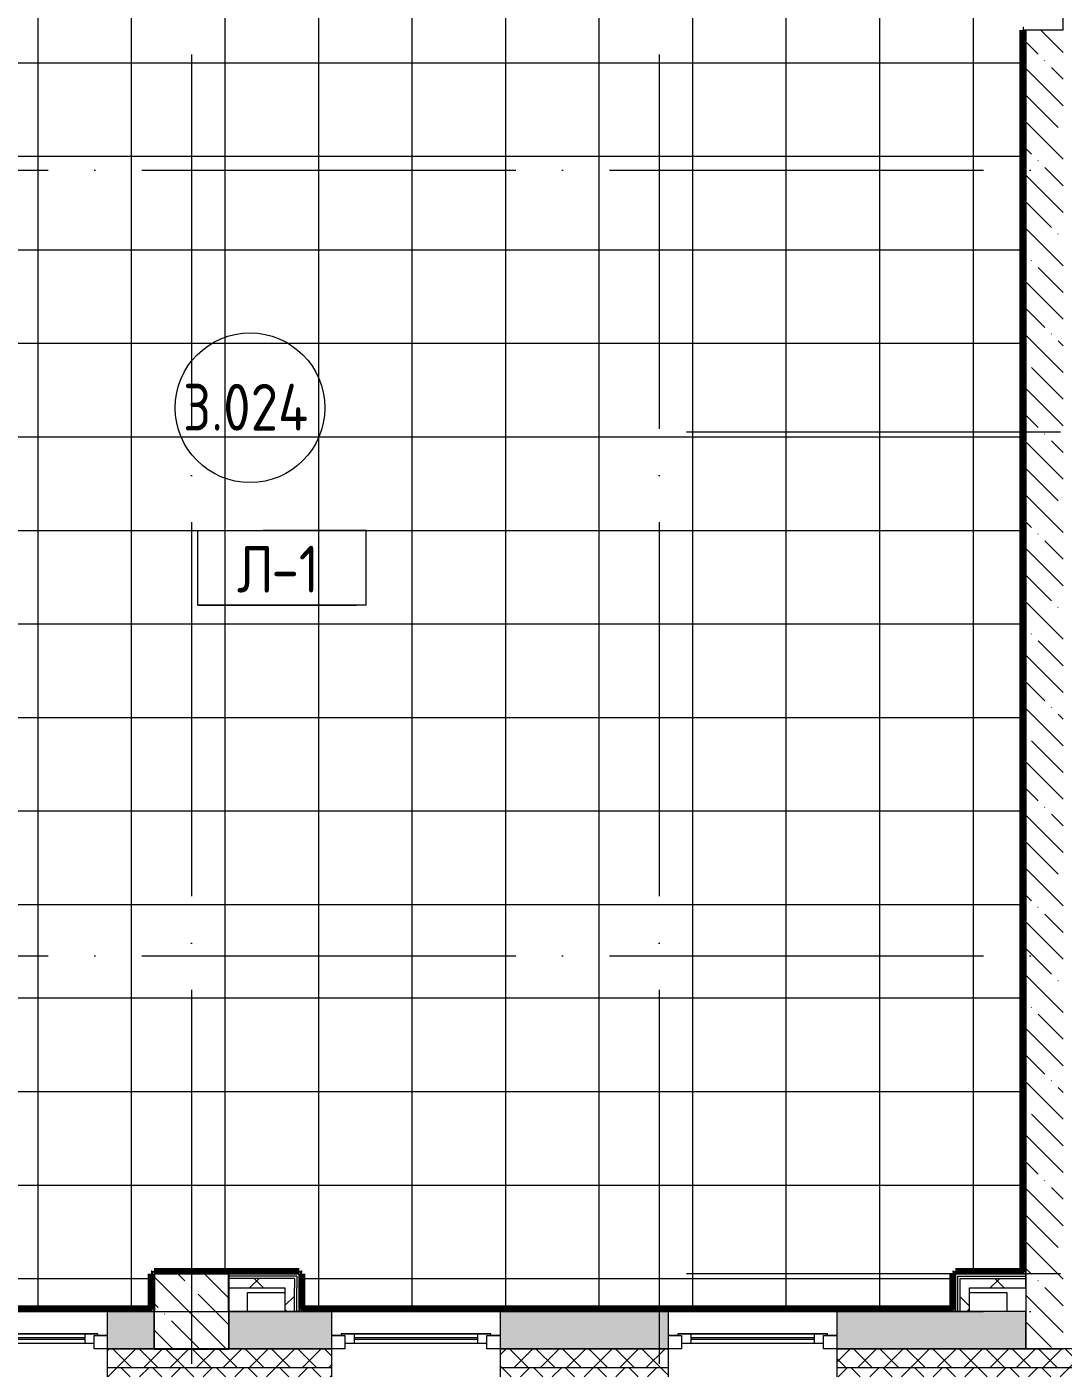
# Model space of a CAD drawing. Header units: millimetres. Extents: x 97 to 215964, y -4577 to 60645.
# Drawn here: x 154618 to 160158, y 26095 to 33292 of the extents above; entities that cross this region are included whole.
import ezdxf

# ---------------------------------------------------------------- set-up
doc = ezdxf.new("R2010")
doc.units = ezdxf.units.MM
doc.linetypes.add('ADSK_Линия сетки', pattern=[2500, 2000, -250, 0, -250])
for name, color, linetype, lineweight in [('A-AREA-____-IDEN', 2, 'Continuous', 20), ('A-FLOR-____-IDEN', 11, 'Continuous', 20), ('A-FLOR-____-OTLN', 192, 'Continuous', 9), ('A-FLOR-____-PATT', 8, 'Continuous', 9), ('A-GLAZ-____-MCUT', 151, 'Continuous', 9), ('A-GLAZ-____-OTLN', 151, 'Continuous', 9), ('A-WALL-____-MCUT', 113, 'Continuous', 9), ('A-WALL-____-PATT', 111, 'Continuous', 9), ('A-WALL-FNSH-MCUT', 113, 'Continuous', 9), ('I-WALL-____-OTLN', 2, 'Continuous', 9), ('S-COLS-____-MCUT', 52, 'Continuous', 9), ('S-COLS-____-OTLN', 52, 'Continuous', 9), ('S-GRID-____-OTLN', 1, 'Continuous', 9)]:
    doc.layers.add(name, color=color, linetype=linetype, lineweight=lineweight)
doc.styles.add('GOST Common', font='GOST_Common.ttf', dxfattribs={"width": 0.9, "height": 250})
pattern_1 = [(135, (0, 0), (-142.5612, -142.5612), []), (135, (142.56, 0), (-142.5612, -142.5612), [252.016, -50.403, 3.353, -47.05])]
pattern_2 = [(45, (0, 0), (-141.42136, 141.42136), []), (135, (0, 0), (-141.42136, -141.42136), [])]

# ---------------------------------------------------------------- blocks, each defined once
blk = doc.blocks.new('Окно_СКБ_1Ст1 - 120_Окно_СКБ_1Ст_900_ОК3л-29018692-О_АИ_ПП_8_400_Целиком')
at = {"layer": 'A-GLAZ-____-MCUT', "color": 90}
for p, q in [((-450, -195), (-450, -125)), ((-450, -125), (-380, -125)), ((-380, -125), (-380, -195)), ((380, -195), (380, -125)), ((380, -125), (450, -125)), ((450, -125), (450, -195)), ((-380, -195), (-450, -195)), ((-380, -195), (-400, -195)), ((-400, -195), (-400, -205)), ((-400, -205), (400, -205)), ((400, -205), (-400, -205)), ((380, -155), (-380, -155)), ((-380, -155), (-380, -195)), ((-330, -205), (-330, -155)), ((330, -205), (330, -155)), ((380, -195), (380, -155)), ((450, -195), (380, -195)), ((400, -195), (380, -195)), ((400, -205), (400, -195))]:
    blk.add_line(p, q, dxfattribs=at)
at = {"layer": 'A-GLAZ-____-MCUT', "color": 10, "lineweight": 5}
for p, q in [((-330, -175), (330, -175)), ((330, -185), (-330, -185))]:
    blk.add_line(p, q, dxfattribs=at)
at = {"layer": 'A-GLAZ-____-OTLN', "color": 10, "lineweight": 5}
for p, q in [((-450, -195), (-400, -195)), ((400, -195), (450, -195))]:
    blk.add_line(p, q, dxfattribs=at)
blk = doc.blocks.new('Окно_СКБ_1Ст1 - 120_Окно_СКБ_1Ст_900_ОК6Л-29019242-О_АИ_ПП_8_400_Целиком')
at = {"layer": 'A-GLAZ-____-MCUT', "color": 90}
for p, q in [((-450, -195), (-450, -125)), ((-450, -125), (-380, -125)), ((-380, -125), (-380, -195)), ((380, -195), (380, -125)), ((380, -125), (450, -125)), ((450, -125), (450, -195)), ((-380, -195), (-450, -195)), ((-380, -195), (-400, -195)), ((-400, -195), (-400, -205)), ((-400, -205), (400, -205)), ((400, -205), (-400, -205)), ((380, -155), (-380, -155)), ((-380, -155), (-380, -195)), ((-330, -205), (-330, -155)), ((330, -205), (330, -155)), ((380, -195), (380, -155)), ((450, -195), (380, -195)), ((400, -195), (380, -195)), ((400, -205), (400, -195))]:
    blk.add_line(p, q, dxfattribs=at)
at = {"layer": 'A-GLAZ-____-MCUT', "color": 10, "lineweight": 5}
for p, q in [((-330, -175), (330, -175)), ((330, -185), (-330, -185))]:
    blk.add_line(p, q, dxfattribs=at)
at = {"layer": 'A-GLAZ-____-OTLN', "color": 10, "lineweight": 5}
for p, q in [((-450, -195), (-400, -195)), ((400, -195), (450, -195))]:
    blk.add_line(p, q, dxfattribs=at)
blk = doc.blocks.new('Окно_СКБ_2Ст1 - Окно_СКБ_2Ст_2700_ОК9Л-29019189-О_АИ_ПП_8_400_Целиком')
at = {"layer": 'A-GLAZ-____-MCUT', "color": 90}
for p, q in [((-1350, -195), (-1350, -125)), ((-1350, -125), (-1280, -125)), ((-1280, -125), (-1280, -195)), ((-520, -195), (-520, -125)), ((-520, -125), (-450, -125)), ((-450, -125), (-450, -195)), ((1280, -195), (1280, -125)), ((1280, -125), (1350, -125)), ((1350, -125), (1350, -195)), ((-1280, -195), (-1350, -195)), ((-1280, -195), (-1300, -195)), ((-1300, -195), (-1300, -205)), ((-1300, -205), (-500, -205)), ((-500, -205), (-1300, -205)), ((-520, -155), (-1280, -155)), ((-1280, -155), (-1280, -195)), ((-1230, -205), (-1230, -155)), ((-570, -205), (-570, -155)), ((-520, -195), (-520, -155)), ((-450, -195), (-520, -195)), ((-500, -195), (-520, -195)), ((-500, -205), (-500, -195)), ((1350, -195), (1280, -195))]:
    blk.add_line(p, q, dxfattribs=at)
at = {"layer": 'A-GLAZ-____-MCUT', "color": 10, "lineweight": 5}
for p, q in [((-1230, -175), (-570, -175)), ((-570, -185), (-1230, -185)), ((1280, -155), (-450, -155)), ((1280, -165), (-450, -165))]:
    blk.add_line(p, q, dxfattribs=at)
at = {"layer": 'A-GLAZ-____-OTLN', "color": 10, "lineweight": 5}
for p, q in [((-1350, -195), (-1300, -195)), ((-500, -195), (1350, -195))]:
    blk.add_line(p, q, dxfattribs=at)
blk = doc.blocks.new('0083_СОШ675_АР_R22_rvt-1-О_АИ_ПП_8_400_Целиком')
at = {"layer": 'A-WALL-____-PATT', "lineweight": 5}
h = blk.add_hatch(dxfattribs=at)
h.set_pattern_fill('FP_8', color=10, style=0, pattern_type=2)
h.set_pattern_definition(pattern_1)
h.paths.add_polyline_path([(101356.3, 26225.1), (101360, 26225.1), (101360, 33275), (101160, 33275), (101160, 26225.1)])
h.paths.add_polyline_path([(101360, 34915), (101360, 36100), (101160, 36100), (101160, 34915)])
h = blk.add_hatch(dxfattribs=at)
h.set_pattern_fill('FP_17', color=252, style=0, pattern_type=2)
h.set_pattern_definition(pattern_2)
h.paths.add_polyline_path([(97200.1, 26550), (97250.1, 26550), (97250.1, 26600), (96900, 26600), (96900, 26550), (96954.2, 26550)])
h = blk.add_hatch(dxfattribs=at)
h.set_pattern_fill('FP_17', color=252, style=0, pattern_type=2)
h.set_pattern_definition(pattern_2)
h.paths.add_polyline_path([(101160, 26550), (101160, 26600), (100810, 26600), (100810, 26550), (100860, 26550)])
h = blk.add_hatch(dxfattribs=at)
h.set_pattern_fill('FP_17', color=252, style=0, pattern_type=2)
h.set_pattern_definition(pattern_2)
h.paths.add_polyline_path([(97250.1, 26425), (97250.1, 26550), (97200.1, 26550), (97200.1, 26425)])
h = blk.add_hatch(dxfattribs=at)
h.set_pattern_fill('FP_17', color=252, style=0, pattern_type=2)
h.set_pattern_definition(pattern_2)
h.paths.add_polyline_path([(100860, 26425), (100860, 26550), (100810, 26550), (100810, 26425)])
h = blk.add_hatch(dxfattribs=at)
h.set_pattern_fill('FP_69', color=10, style=0, pattern_type=2)
h.set_pattern_definition([(50, (0, 0), (364.3679, -31.8783), [38.1, -419.1]), (355, (0, 0), (-70.4859, 382.1133), [30.48, -335.28]), (100.451, (30.36, -2.66), (293.885, 350.2334), [32.38, -356.18]), (46.184, (0, 101.6), (542.1585, -84.0858), [57.15, -628.65]), (96.636, (45.2, 94.6), (474.805, 494.8554), [48.57, -534.27]), (351.184, (0, 101.6), (474.8102, 494.85), [45.72, -502.92]), (21, (50.8, 76.2), (303.2285, -204.5305), [38.1, -419.1]), (326, (50.8, 76.2), (123.6039, 368.376), [30.48, -335.28]), (71.451, (76.07, 59.16), (426.8341, 163.8427), [32.38, -356.18]), (37.5, (0, 0), (6.17665, 169.11015), [16.764, -314.452, 16.764, -323.596, -336.55]), (37.5, (0, 0), (6.17665, 169.11015), [-671.576, 16.764, -319.786]), (7.5, (0, 0), (133.63888, 200.3615), [16.764, -177.292, 16.764, -306.832, -128.27]), (7.5, (0, 0), (133.63888, 200.3615), [-517.652, 16.764, -111.506]), (327.5, (-113.28, 0), (271.18182, -11.45836), [16.764, -110.236, 16.764, -379.476, -525.78]), (327.5, (-113.28, 0), (271.18182, -11.45836), [-523.24, 16.764, -509.016]), (317.5, (-164.08, 0), (296.2585, 50.85285), [16.764, -148.336, 16.764, -246.38, -373.38]), (317.5, (-164.08, 0), (296.2585, 50.85285), [-428.244, 16.764, -356.616])])
h.paths.add_polyline_path([(101160, 26225), (101160, 26425), (100150, 26425), (100150, 26225)])
h.paths.add_polyline_path([(96900, 26225), (97450, 26225), (97450, 26425), (96900, 26425)])
h.paths.add_polyline_path([(96500, 26225), (96500, 26425), (96250, 26425), (96250, 26225), (96325.3, 26225)])
h.paths.add_polyline_path([(98840.8, 26225), (99250, 26225), (99250, 26425), (98350, 26425), (98350, 26225)])
h.paths.add_polyline_path([(93550, 26225), (93550, 26425), (92750, 26425), (92750, 26225)])
h.paths.add_polyline_path([(91450, 26225), (91450, 26425), (90550, 26425), (90550, 26225), (91294.2, 26225)])
h.paths.add_polyline_path([(89650, 26225), (89650, 26425), (88850, 26425), (88850, 26225)])
h.paths.add_polyline_path([(85750, 26225), (85750, 26425), (84250, 26425), (84250, 26225), (85005.4, 26225)])
h.paths.add_polyline_path([(83350, 26225), (83350, 26425), (83150, 26425), (83150, 26225)])
h.paths.add_polyline_path([(82450, 26225), (82750, 26225), (82750, 26425), (82450, 26425)])
h.paths.add_polyline_path([(81232.2, 26225), (81550, 26225), (81550, 26425), (80300, 26425), (80300, 26225)])
h.paths.add_polyline_path([(75000, 26225), (75850, 26225), (75850, 26425), (75000, 26425)])
h.paths.add_polyline_path([(74600, 26225), (74600, 26425), (74200, 26425), (74200, 26225)])
h.paths.add_polyline_path([(73056.7, 26225), (73300, 26225), (73300, 26425), (71850, 26425), (71850, 26225), (72427.8, 26225)])
h.paths.add_polyline_path([(70150, 26225), (70150, 26425), (69700, 26425), (69700, 26225), (69912.3, 26225)])
h = blk.add_hatch(dxfattribs=at)
h.set_pattern_fill('FP_16', color=10, style=0, pattern_type=2)
h.set_pattern_definition([(45, (0, 0), (-70.71068, 70.71068), []), (135, (0, 0), (-70.71068, -70.71068), [])])
h.paths.add_polyline_path([(104600, 26125.1), (104700, 26225.1), (100150, 26225.1), (100150, 26125.1), (104500.7, 26125.1)])
h.paths.add_polyline_path([(97450, 26125.1), (97450, 26225.1), (96250, 26225.1), (96250, 26125.1), (96954.2, 26125.1)])
h.paths.add_polyline_path([(98840.8, 26125.1), (99250, 26125.1), (99250, 26225.1), (98350, 26225.1), (98350, 26125.1)])
h.paths.add_polyline_path([(92552, 26125.1), (93550, 26125.1), (93550, 26225.1), (92350, 26225.1), (92350, 26125.1)])
h.paths.add_polyline_path([(91450, 26125.1), (91450, 26225.1), (90550, 26225.1), (90550, 26125.1), (91294.2, 26125.1)])
h.paths.add_polyline_path([(89650, 26125.1), (89650, 26225.1), (88450, 26225.1), (88450, 26125.1), (88778.7, 26125.1)])
h.paths.add_polyline_path([(85750, 26125.1), (85750, 26225.1), (84250, 26225.1), (84250, 26125.1), (85005.4, 26125.1)])
h.paths.add_polyline_path([(82489.9, 26125.1), (83350, 26125.1), (83350, 26225.1), (82450, 26225.1), (82450, 26125.1)])
h.paths.add_polyline_path([(81232.2, 26125.1), (81550, 26125.1), (81550, 26225.1), (79900, 26225.1), (79900, 26125.1), (79974.4, 26125.1)])
h.paths.add_polyline_path([(75850, 26125.1), (75850, 26225.1), (74200, 26225.1), (74200, 26125.1), (74943.4, 26125.1)])
h.paths.add_polyline_path([(72427.8, 26125.1), (73300, 26125.1), (73300, 26225.1), (71850, 26225.1), (71850, 26125.1)])
h.paths.add_polyline_path([(70150, 26125.1), (70150, 26225.1), (69200, 26225.1), (69200, 26125.1), (69912.3, 26125.1)])
h = blk.add_hatch(dxfattribs=at)
h.set_pattern_fill('FP_9', color=10, style=0, pattern_type=2)
h.set_pattern_definition([(135, (0, 0), (-84.85281, -84.85281), []), (225, (0, 0), (84.85281, -84.85281), [])])
h.paths.add_polyline_path([(104500.7, 26075.1), (104550, 26075.1), (104600, 26125.1), (100150, 26125.1), (100150, 26075.1), (103871.8, 26075.1)])
h.paths.add_polyline_path([(98350, 26075.1), (99250, 26075.1), (99250, 26125.1), (98350, 26125.1)])
h.paths.add_polyline_path([(97450, 26075.1), (97450, 26125.1), (96250, 26125.1), (96250, 26075.1), (96954.2, 26075.1)])
h.paths.add_polyline_path([(93550, 26075.1), (93550, 26125.1), (92350, 26125.1), (92350, 26075.1), (92552, 26075.1)])
h.paths.add_polyline_path([(91294.2, 26075.1), (91450, 26075.1), (91450, 26125.1), (90550, 26125.1), (90550, 26075.1)])
h.paths.add_polyline_path([(89650, 26075.1), (89650, 26125.1), (88450, 26125.1), (88450, 26075.1), (88778.7, 26075.1)])
h.paths.add_polyline_path([(85750, 26075.1), (85750, 26125.1), (84250, 26125.1), (84250, 26075.1), (85005.4, 26075.1)])
h.paths.add_polyline_path([(82450, 26075.1), (83350, 26075.1), (83350, 26125.1), (82450, 26125.1)])
h.paths.add_polyline_path([(81550, 26075.1), (81550, 26125.1), (79900, 26125.1), (79900, 26075.1), (81232.2, 26075.1)])
h.paths.add_polyline_path([(75850, 26075.1), (75850, 26125.1), (74200, 26125.1), (74200, 26075.1), (74943.4, 26075.1)])
h.paths.add_polyline_path([(70150, 26075.1), (70150, 26125.1), (69150, 26125.1), (69150, 26075.1), (69912.3, 26075.1)])
h.paths.add_polyline_path([(72427.8, 26075.1), (73300, 26075.1), (73300, 26125.1), (71850, 26125.1), (71850, 26075.1)])
at = {"layer": 'S-COLS-____-OTLN', "lineweight": 5}
h = blk.add_hatch(dxfattribs=at)
h.set_pattern_fill('FP_8', color=256, style=0, pattern_type=2)
h.set_pattern_definition(pattern_1)
h.paths.add_polyline_path([(96500, 26225), (96900, 26225), (96900, 26625), (96500, 26625), (96500, 26425)])
at = {"layer": 'A-FLOR-____-OTLN', "color": 90}
for p, q in [((96999.7, 26425), (96999.7, 26525)), ((96999.7, 26525), (97199.7, 26525)), ((97199.7, 26525), (97199.7, 26425)), ((100860, 26525), (101060, 26525)), ((101060, 26525), (101060, 26425))]:
    blk.add_line(p, q, dxfattribs=at)
at = {"layer": 'A-WALL-____-MCUT', "color": 50, "lineweight": 13}
for p, q in [((101360, 33275), (101160, 33275)), ((101160, 33275), (101160, 26225.1)), ((96900, 26600), (96900, 26550)), ((97250.1, 26600), (96900, 26600)), ((97250.1, 26600), (97250.1, 26550)), ((100810, 26600), (101160, 26600)), ((100810, 26550), (100810, 26600)), ((101160, 26550), (101160, 26600)), ((96900, 26550), (97200.1, 26550)), ((97200.1, 26550), (97200.1, 26425)), ((97250.1, 26425), (97250.1, 26550)), ((100810, 26425), (100810, 26550)), ((100860, 26550), (101160, 26550)), ((100860, 26425), (100860, 26550)), ((96500, 26425), (96250, 26425)), ((96250, 26425), (96250, 26225)), ((97450, 26425), (96900, 26425)), ((97200.1, 26425), (97250.1, 26425)), ((97450, 26225), (97450, 26425)), ((99250, 26425), (98350, 26425)), ((98350, 26425), (98350, 26225)), ((99250, 26225), (99250, 26425)), ((101160, 26425), (100150, 26425)), ((100150, 26425), (100150, 26225)), ((100810, 26425), (100860, 26425)), ((101160, 26225), (101160, 26425)), ((96500, 26225.1), (96250, 26225.1)), ((96250, 26225), (96500, 26225)), ((97450, 26225.1), (96900, 26225.1)), ((96900, 26225), (97450, 26225)), ((99250, 26225.1), (98350, 26225.1)), ((98350, 26225), (99250, 26225)), ((101160, 26225.1), (100150, 26225.1)), ((100150, 26225), (101160, 26225)), ((101160, 26225.1), (101360, 26225.1)), ((96250, 26125.1), (96250, 26075.1)), ((96250, 26125.1), (97450, 26125.1)), ((97450, 26075.1), (97450, 26125.1)), ((98350, 26125.1), (98350, 26075.1)), ((98350, 26125.1), (99250, 26125.1)), ((99250, 26075.1), (99250, 26125.1)), ((100150, 26125.1), (100150, 26075.1)), ((100150, 26125.1), (104600, 26125.1))]:
    blk.add_line(p, q, dxfattribs=at)
at = {"layer": 'A-WALL-____-MCUT', "color": 10, "lineweight": 5}
for p, q in [((97262.6, 26612.5), (96900, 26612.5)), ((97262.6, 26612.5), (97262.6, 26600)), ((97262.6, 26600), (97262.6, 26550)), ((100797.5, 26612.5), (101160, 26612.5)), ((100797.5, 26600), (100797.5, 26612.5)), ((100797.5, 26550), (100797.5, 26600)), ((97262.6, 26425), (97262.6, 26550)), ((100797.5, 26425), (100797.5, 26550)), ((96500, 26225), (96500, 26425)), ((96900, 26425), (96900, 26225))]:
    blk.add_line(p, q, dxfattribs=at)
at = {"layer": 'A-WALL-____-MCUT', "color": 90}
for p, q in [((96250, 26225.1), (96250, 26125.1)), ((96900, 26225.1), (96500, 26225.1)), ((97450, 26125.1), (97450, 26225.1)), ((98350, 26225.1), (98350, 26125.1)), ((99250, 26125.1), (99250, 26225.1)), ((100150, 26225.1), (100150, 26125.1)), ((104700, 26225.1), (101160, 26225.1))]:
    blk.add_line(p, q, dxfattribs=at)
at = {"layer": 'A-WALL-FNSH-MCUT', "color": 90}
for p, q in [((97275.1, 26625), (96900, 26625)), ((96900, 26625), (96900, 26612.5)), ((96900, 26612.5), (96900, 26600)), ((97275.1, 26612.5), (97275.1, 26625)), ((97275.1, 26600), (97275.1, 26612.5)), ((97275.1, 26550), (97275.1, 26600)), ((101160, 26625), (100785, 26625)), ((100785, 26625), (100785, 26612.5)), ((100785, 26612.5), (100785, 26600)), ((100785, 26600), (100785, 26550)), ((101160, 26612.5), (101160, 26625)), ((101160, 26600), (101160, 26612.5)), ((97275.1, 26425), (97275.1, 26550)), ((100785, 26550), (100785, 26425)), ((97250.1, 26425), (97262.6, 26425)), ((97262.6, 26425), (97275.1, 26425)), ((100785, 26425), (100797.5, 26425)), ((100797.5, 26425), (100810, 26425))]:
    blk.add_line(p, q, dxfattribs=at)
at = {"layer": 'I-WALL-____-OTLN', "color": 90}
for p, q in [((93550, 26425), (96250, 26425)), ((97450, 26425), (98350, 26425)), ((99250, 26425), (100150, 26425))]:
    blk.add_line(p, q, dxfattribs=at)
at = {"layer": 'S-COLS-____-MCUT', "color": 130, "lineweight": 25}
for p, q in [((96900, 26625), (96500, 26625)), ((96500, 26625), (96500, 26425)), ((96900, 26425), (96900, 26625)), ((96500, 26225), (96900, 26225))]:
    blk.add_line(p, q, dxfattribs=at)
at = {"layer": 'S-COLS-____-OTLN', "color": 90}
for p, q in [((96500, 26425), (96500, 26225)), ((96900, 26225), (96900, 26425))]:
    blk.add_line(p, q, dxfattribs=at)
at = {"layer": 'A-GLAZ-____-OTLN', "color": 90, "lineweight": 9, "rotation": 180}
for name, p in [('Окно_СКБ_2Ст1 - Окно_СКБ_2Ст_2700_ОК9Л-29019189-О_АИ_ПП_8_400_Целиком', (94900, 26100.1)), ('Окно_СКБ_1Ст1 - 120_Окно_СКБ_1Ст_900_ОК3л-29018692-О_АИ_ПП_8_400_Целиком', (97900, 26100.1)), ('Окно_СКБ_1Ст1 - 120_Окно_СКБ_1Ст_900_ОК6Л-29019242-О_АИ_ПП_8_400_Целиком', (99700, 26100.1))]:
    blk.add_blockref(name, p, dxfattribs=at)
blk = doc.blocks.new('ADSK_Марка_Перекрытие - Типоразмер_ADSK_Марка-158127-О_АИ_ПП_8_400_Целиком')
at = {"layer": 'A-FLOR-____-IDEN'}
for p, q in [((-4.5, 4), (-1, 4)), ((-4.5, 0), (-4.5, 4)), ((4.5, 4), (-1, 4)), ((4.5, 0), (4.5, 4)), ((4.5, 0), (-4.5, 0)), ((-4.5, 0), (4, 0))]:
    blk.add_line(p, q, dxfattribs=at)
blk = doc.blocks.new('ADSK_Марка_Помещение_ОдноЗначение - Номер-159740-О_АИ_ПП_8_400_Целиком')
at = {"layer": 'A-AREA-____-IDEN'}
blk.add_circle((0, 0), 4, dxfattribs=at)

msp = doc.modelspace()

# ---------------------------------------------------------------- hatches: boundary and pattern name
at = {"layer": 'A-FLOR-____-PATT'}
h = msp.add_hatch(dxfattribs=at)
h.set_pattern_fill('FP_179', color=256, style=0, pattern_type=2)
h.set_pattern_definition([(270, (156177.87, 31100), (500, 3e-14), []), (0, (156177.87, 31100), (0, 500), [])])
h.paths.add_polyline_path([(156336.226286, 26440), (159567.887824, 26440), (159567.887824, 26625.11992), (159572.887824, 26625.11992), (159572.887824, 26635.11992), (159582.887824, 26635.11992), (159583.718533, 26640.11992), (159942.887824, 26640.11992), (159942.887824, 33274.967838), (160157.865903, 33274.967838), (160157.865903, 34914.967838), (159942.887824, 34914.967838), (159942.887824, 35250), (159037.887824, 35250), (159037.887824, 35255), (159027.887824, 35255), (159027.887824, 35265), (159022.887824, 35265), (159022.887824, 35560), (155097.887824, 35560), (155097.865903, 35775), (152597.887824, 35775), (152597.210165, 35560), (152197.866236, 35560), (152198.521973, 26440), (155282.887824, 26440), (155282.887824, 26625), (155287.887824, 26625), (155287.887824, 26635), (155297.887824, 26635), (155298.486014, 26640), (156073.007158, 26640), (156073.007158, 26635), (156083.007158, 26635), (156083.007158, 26625), (156088.007158, 26625), (156088.007158, 26440), (156247.887824, 26440)])
at = {"layer": 'A-WALL-____-PATT'}
h = msp.add_hatch(color=7, dxfattribs=at)
h.paths.add_polyline_path([(159947.887824, 26625.11992), (159957.887824, 26625.11992), (159957.887824, 33274.967838), (159947.887824, 33274.967838), (159947.887824, 26635.11992)])
h.paths.add_polyline_path([(159957.887824, 34914.967838), (159957.887824, 35255), (159947.887824, 35255), (159947.887824, 34914.967838)])
for points in [[(156073.007158, 26625), (156073.007158, 26635), (155287.887824, 26635), (155287.887824, 26625), (155752.045397, 26625)], [(156073.007158, 26435), (156083.007158, 26435), (156083.007158, 26635), (156073.007158, 26635), (156073.007158, 26504.716655)], [(159582.887824, 26625.11992), (159947.887824, 26625.11992), (159947.887824, 26635.11992), (159572.887824, 26635.11992), (159572.887824, 26625.11992)], [(155297.887824, 26425), (155297.887824, 26625), (155287.887824, 26625), (155287.887824, 26425)], [(159582.887824, 26425), (159582.887824, 26625.11992), (159572.887824, 26625.11992), (159572.887824, 26425)]]:
    msp.add_hatch(color=7, dxfattribs=at).paths.add_polyline_path(points)
h = msp.add_hatch(color=7, dxfattribs=at)
h.paths.add_polyline_path([(155123.165464, 26425), (155287.887824, 26425), (155287.887824, 26435), (155047.887824, 26435), (155047.887824, 26425)])
h.paths.add_polyline_path([(151932.408208, 26425), (152347.887824, 26425), (152347.887824, 26435), (151932.408208, 26435)])
h = msp.add_hatch(color=7, dxfattribs=at)
h.paths.add_polyline_path([(159572.887824, 26425), (159572.887824, 26435), (158947.887824, 26435), (158947.887824, 26425)])
h.paths.add_polyline_path([(157147.887824, 26425), (158047.887824, 26425), (158047.887824, 26435), (157147.887824, 26435)])
h.paths.add_polyline_path([(156073.007158, 26425), (156247.887824, 26425), (156247.887824, 26435), (156073.007158, 26435)])

# ---------------------------------------------------------------- linework, layer by layer
at = {"layer": 'A-FLOR-____-OTLN'}
msp.add_line((160157.865903, 33274.967838), (160157.865903, 34914.967838), dxfattribs=at)
at = {"layer": 'A-WALL-____-MCUT', "color": 7}
for p, q in [((159947.887824, 33274.967838), (159947.887824, 26635.11992)), ((159957.887824, 33274.967838), (159947.887824, 33274.967838)), ((159957.887824, 26625.11992), (159957.887824, 33274.967838)), ((156083.007158, 26635), (155287.887824, 26635)), ((155287.887824, 26635), (155287.887824, 26435)), ((156083.007158, 26435), (156083.007158, 26635)), ((159947.887824, 26635.11992), (159572.887824, 26635.11992)), ((159572.887824, 26635.11992), (159572.887824, 26435)), ((155297.887824, 26625), (156073.007158, 26625)), ((155297.887824, 26425), (155297.887824, 26625)), ((156073.007158, 26625), (156073.007158, 26425)), ((159582.887824, 26625.11992), (159957.887824, 26625.11992)), ((159582.887824, 26425), (159582.887824, 26625.11992)), ((155287.887824, 26435), (155047.887824, 26435)), ((155047.887824, 26435), (155047.887824, 26425)), ((155047.887824, 26425), (155297.887824, 26425)), ((156073.007158, 26425), (156247.887824, 26425)), ((156247.887824, 26435), (156083.007158, 26435)), ((156247.887824, 26425), (156247.887824, 26435)), ((158047.887824, 26435), (157147.887824, 26435)), ((157147.887824, 26435), (157147.887824, 26425)), ((157147.887824, 26425), (158047.887824, 26425)), ((158047.887824, 26425), (158047.887824, 26435)), ((159572.887824, 26435), (158947.887824, 26435)), ((158947.887824, 26435), (158947.887824, 26425)), ((158947.887824, 26425), (159582.887824, 26425))]:
    msp.add_line(p, q, dxfattribs=at)
at = {"layer": 'I-WALL-____-OTLN', "color": 5, "lineweight": 90}
for p, q in [((159942.887824, 26635.11992), (159942.887824, 33274.967838)), ((159947.887824, 33274.967838), (159942.887824, 33274.967838)), ((155297.887824, 26640), (156073.007158, 26640)), ((155297.887824, 26640), (155297.887824, 26635)), ((156073.007158, 26635), (156073.007158, 26640)), ((159582.887824, 26640.11992), (159947.895355, 26640.11992)), ((159582.887824, 26640.11992), (159582.887824, 26635.11992)), ((155282.887824, 26435), (155282.887824, 26625)), ((155287.887824, 26625), (155282.887824, 26625)), ((156088.007158, 26625), (156083.007158, 26625)), ((156088.007158, 26625), (156088.007158, 26435)), ((159567.887824, 26435), (159567.887824, 26625.11992)), ((159572.887824, 26625.11992), (159567.887824, 26625.11992)), ((151932.408208, 26440), (155287.887824, 26440)), ((156083.007158, 26440), (159572.887824, 26440))]:
    msp.add_line(p, q, dxfattribs=at)
at = {"layer": 'I-WALL-____-OTLN'}
for p, q in [((152347.887824, 26435), (155047.887824, 26435)), ((155047.887824, 26425), (152347.887824, 26425)), ((156247.887824, 26435), (157147.887824, 26435)), ((157147.887824, 26425), (156247.887824, 26425)), ((158047.887824, 26435), (158947.887824, 26435)), ((158947.887824, 26425), (158047.887824, 26425))]:
    msp.add_line(p, q, dxfattribs=at)
at = {"layer": 'S-GRID-____-OTLN', "linetype": 'ADSK_Линия сетки'}
for p, q in [((155497.888158, 60644.999414), (155497.888158, -3572.657751)), ((157997.888491, 60644.999414), (157997.888491, -3572.657751)), ((55228.336609, 32525.000984), (215146.441901, 32525.000984)), ((215146.441901, 31125.11992), (158117.887824, 31125.11992)), ((55228.336609, 28325.000984), (215146.441901, 28325.000984)), ((215146.441901, 26625.11992), (158117.887824, 26625.11992)), ((55228.336609, 26425.000586), (215146.441901, 26425.000586))]:
    msp.add_line(p, q, dxfattribs=at)

# ---------------------------------------------------------------- block references
at = {"color": 250, "lineweight": 5}
msp.add_blockref('0083_СОШ675_АР_R22_rvt-1-О_АИ_ПП_8_400_Целиком', (58797.887824, 0), dxfattribs=at)
at = {"layer": 'A-AREA-____-IDEN', "xscale": 99.99999999999993, "yscale": 99.99999999999993, "zscale": 99.99999999999993}
msp.add_blockref('ADSK_Марка_Помещение_ОдноЗначение - Номер-159740-О_АИ_ПП_8_400_Целиком', (155811.135442, 31255.810954), dxfattribs=at)
at = {"layer": 'A-FLOR-____-IDEN', "xscale": 99.99999999999993, "yscale": 99.99999999999993, "zscale": 99.99999999999993}
msp.add_blockref('ADSK_Марка_Перекрытие - Типоразмер_ADSK_Марка-158127-О_АИ_ПП_8_400_Целиком', (155981.231933, 30200), dxfattribs=at)

# ---------------------------------------------------------------- texts
at = {"layer": 'A-AREA-____-IDEN', "lineweight": 9, "insert": (155452.928185, 31383.536025), "char_height": 250, "width": 880.252875, "attachment_point": 1, "style": 'GOST Common'}
msp.add_mtext('3.024', dxfattribs=at)
at = {"layer": 'A-FLOR-____-IDEN', "lineweight": 9, "char_height": 250, "attachment_point": 1, "style": 'GOST Common'}
for s, insert, width in [('\\fGOST Common|b0|i0|c204|p34|;\\W.9;Л', (155741.551088, 30517.837574), 223.6708125), ('-1', (155926.097963, 30517.837574), 331.898625)]:
    msp.add_mtext(s, dxfattribs=dict(at, insert=insert, width=width))

doc.saveas('drawing.dxf')
